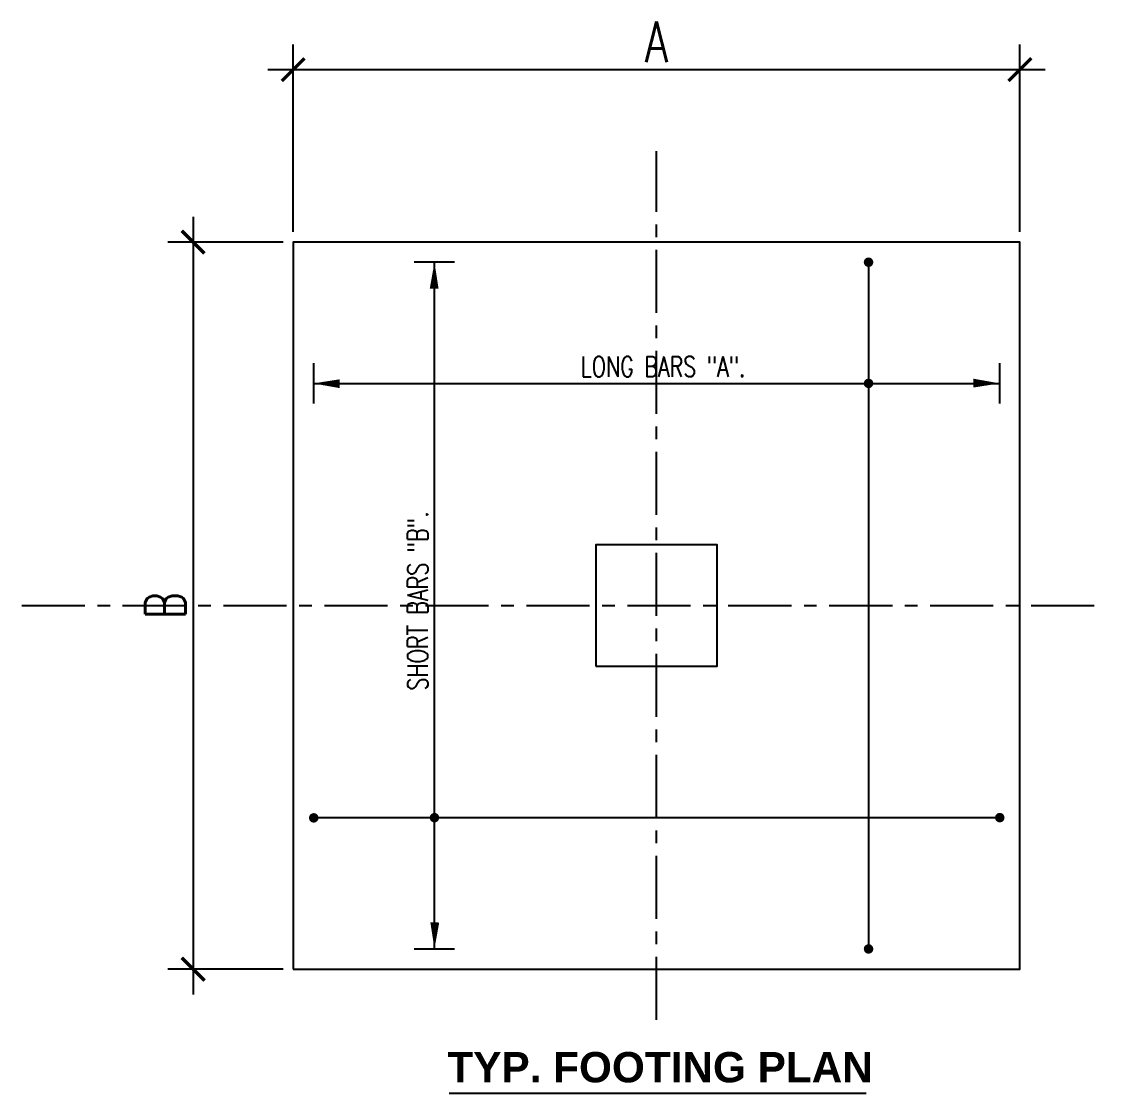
# Model space of a CAD drawing. Header units: inches. Extents: x 58342 to 61343, y 11242 to 14225.
# Drawn here: x 58830.9 to 58938.3, y 13318.4 to 13424.5 of the extents above; entities that cross this region are included whole.
import ezdxf

# ---------------------------------------------------------------- set-up
doc = ezdxf.new("R2010")
doc.units = ezdxf.units.IN
doc.header["$MEASUREMENT"] = 0
doc.header["$PDMODE"] = 3
doc.linetypes.add('CENTER', pattern=[2, 1.25, -0.25, 0.25, -0.25])
for name, color, linetype in [('A-TEXT-P', 242, 'Continuous'), ('Grid line', 1, 'CENTER'), ('L', 2, 'Continuous'), ('PB', 3, 'Continuous'), ('WALL', 3, 'Continuous')]:
    doc.layers.add(name, color=color, linetype=linetype)
doc.styles.add('1-2', font='simplex.shx', dxfattribs={"width": 0.75, "height": 1.75})
doc.styles.add('16 scale', font='arial.ttf')
doc.dimstyles.new('1-2', dxfattribs={"dimtxt": 1.75, "dimasz": 2.25, "dimexe": 2.5, "dimexo": 1, "dimgap": 0.75, "dimtad": 1, "dimdec": 4, "dimzin": 3, "dimdsep": 46, "dimlunit": 4, "dimtxsty": '1-2', "dimblk": 'ARCHTICK', "dimcen": 0, "dimdle": 2.5, "dimclrd": 1, "dimclre": 1, "dimclrt": 2, "dimazin": 0, "dimtfac": 0.75, "dimtdec": 4, "dimtix": 1, "dimtmove": 2, "dimatfit": 3, "dimfxl": 0, "dimfrac": 1, "dimtolj": 1, "dimtzin": 1, "dimlwd": -1, "dimlwe": -1, "dimarcsym": 0})

# ---------------------------------------------------------------- blocks, each defined once
blk = doc.blocks.new('A$C6FAA51F3')
at = {"layer": 'L', "color": 1}
blk.add_lwpolyline([(0, 0, 0, 0.875, 0), (0.03, 2.62, 0.875, 0.875, 0)], format="xyseb", dxfattribs=at)
at = {"layer": 'WALL', "color": 4}
blk.add_line((-2, 0), (2, 0), dxfattribs=at)
blk = doc.blocks.new('_ARCHTICK')
at = {"color": 0, "linetype": 'ByBlock', "const_width": 0.15}
blk.add_lwpolyline([(-0.5, -0.5), (0.5, 0.5)], dxfattribs=at)
blk = doc.blocks.new('*D1159')
at = {"layer": 'DEFPOINTS', "color": 0, "transparency": 16777216}
for p in [(58929.81, 13419.78), (58857.81, 13402.7), (58929.81, 13402.7)]:
    blk.add_point(p, dxfattribs=at)
at = {"layer": 'PB', "color": 1, "transparency": 16777216}
for p, q in [((58857.81, 13403.7), (58857.81, 13422.28)), ((58929.81, 13403.7), (58929.81, 13422.28)), ((58855.31, 13419.78), (58932.31, 13419.78))]:
    blk.add_line(p, q, dxfattribs=at)
at = {"layer": 'PB', "color": 1, "transparency": 16777216, "xscale": 2.25, "yscale": 2.25, "zscale": 2.25, "rotation": 180}
blk.add_blockref('_ARCHTICK', (58857.81, 13419.78), dxfattribs=at)
at = {"layer": 'PB', "color": 1, "transparency": 16777216, "xscale": 2.25, "yscale": 2.25, "zscale": 2.25}
blk.add_blockref('_ARCHTICK', (58929.81, 13419.78), dxfattribs=at)
at = {"layer": 'PB', "color": 2, "transparency": 16777216, "insert": (58893.81, 13422.53), "char_height": 1.75, "attachment_point": 5, "style": '1-2'}
blk.add_mtext('\\A1;{\\H2.2857x;A}', dxfattribs=at)
blk = doc.blocks.new('*D1160')
at = {"layer": 'DEFPOINTS', "color": 0, "transparency": 16777216}
for p in [(58857.81, 13402.7), (58847.9, 13330.7), (58857.81, 13330.7)]:
    blk.add_point(p, dxfattribs=at)
at = {"layer": 'PB', "color": 1, "transparency": 16777216}
for p, q in [((58847.9, 13405.2), (58847.9, 13328.2)), ((58856.81, 13402.7), (58845.4, 13402.7)), ((58856.81, 13330.7), (58845.4, 13330.7))]:
    blk.add_line(p, q, dxfattribs=at)
at = {"layer": 'PB', "color": 1, "transparency": 16777216, "xscale": 2.25, "yscale": 2.25, "zscale": 2.25}
for p, rotation in [((58847.9, 13402.7), 90), ((58847.9, 13330.7), 270)]:
    blk.add_blockref('_ARCHTICK', p, dxfattribs=dict(at, rotation=rotation))
at = {"layer": 'PB', "color": 2, "transparency": 16777216, "insert": (58845.15, 13366.7), "char_height": 1.75, "attachment_point": 5, "rotation": 90, "style": '1-2'}
blk.add_mtext('\\A1;{\\H2.2857x;B}', dxfattribs=at)

msp = doc.modelspace()

# ---------------------------------------------------------------- linework, layer by layer
at = {"layer": 'A-TEXT-P', "color": 4}
msp.add_line((58873.2771286, 13318.4057513), (58914.5600801, 13318.4057513), dxfattribs=at)
at = {"layer": 'Grid line', "ltscale": 5}
for p, q in [((58893.8086018, 13325.6802587), (58893.8086018, 13411.7182081)), ((58830.9163193, 13366.7049396), (58938.2644727, 13366.7049396))]:
    msp.add_line(p, q, dxfattribs=at)
at = {"layer": 'L', "color": 1}
for p, q in [((58871.8086018, 13332.7049396), (58871.8086018, 13400.7049396)), ((58859.8086018, 13388.7049396), (58927.8086018, 13388.7049396))]:
    msp.add_line(p, q, dxfattribs=at)
at = {"layer": 'L', "color": 1, "const_width": 0.46875}
for points in [[(58914.5742268, 13388.7049396, -1), (58915.0429768, 13388.7049396, -1)], [(58871.5742268, 13345.7049396, -1), (58872.0429768, 13345.7049396, -1)]]:
    msp.add_lwpolyline(points, format="xyb", close=True, dxfattribs=at)
at = {"layer": 'PB'}
msp.add_lwpolyline([(58887.8086018, 13360.7049396), (58899.8086018, 13360.7049396), (58899.8086018, 13372.7049396), (58887.8086018, 13372.7049396)], close=True, dxfattribs=at)
at = {"layer": 'WALL', "color": 4}
for p, q in [((58914.8086018, 13400.7049396), (58914.8086018, 13332.7049396)), ((58859.8086018, 13345.7049396), (58927.8086018, 13345.7049396))]:
    msp.add_line(p, q, dxfattribs=at)
msp.add_lwpolyline([(58857.8086018, 13330.7049396), (58929.8086018, 13330.7049396), (58929.8086018, 13402.7049396), (58857.8086018, 13402.7049396)], close=True, dxfattribs=at)
at = {"layer": 'WALL', "color": 4, "const_width": 0.46875}
for points in [[(58914.5742268, 13400.7049396, 1), (58915.0429768, 13400.7049396, 1)], [(58859.6150784, 13345.6819524, -1), (58860.0838284, 13345.6819524, -1)], [(58927.5742268, 13345.7049396, -1), (58928.0429768, 13345.7049396, -1)], [(58914.5742268, 13332.7049396, 1), (58915.0429768, 13332.7049396, 1)]]:
    msp.add_lwpolyline(points, format="xyb", close=True, dxfattribs=at)

# ---------------------------------------------------------------- block references
at = {"layer": 'WALL'}
for p, rotation in [((58871.8086018, 13400.7049396), 180), ((58859.8086018, 13388.7049396), 270), ((58927.8086018, 13388.7049396), 90)]:
    msp.add_blockref('A$C6FAA51F3', p, dxfattribs=dict(at, rotation=rotation))
msp.add_blockref('A$C6FAA51F3', (58871.8086018, 13332.7049396), dxfattribs=at)

# ---------------------------------------------------------------- texts
at = {"layer": 'A-TEXT-P', "color": 4, "insert": (58873.0913618, 13322.493663), "char_height": 3, "attachment_point": 1, "style": '16 scale'}
msp.add_mtext_dynamic_manual_height_columns('{\\fArial|b1|i0|c0|p34;TYP. FOOTING PLAN}', width=863.781156634, gutter_width=30, heights=[0], dxfattribs=at)
at = {"layer": 'L', "color": 2, "insert": (58894.4587511, 13390.3691492), "char_height": 2, "attachment_point": 5, "style": '1-2'}
msp.add_mtext('\\A1;LONG BARS "A".', dxfattribs=at)
at = {"layer": 'L', "color": 2, "insert": (58870.1443922, 13367.1608518), "char_height": 2, "attachment_point": 5, "rotation": 90, "style": '1-2'}
msp.add_mtext('\\A1;SHORT BARS "B".', dxfattribs=at)

# ---------------------------------------------------------------- dimensions: what is measured, and where the dimension line sits
at = {"layer": 'PB'}
dim = msp.add_linear_dim(base=(58929.8086018, 13419.7752018), p1=(58857.8086018, 13402.7049396), p2=(58929.8086018, 13402.7049396), text='{\\H2.2857x;A}', dimstyle='1-2', dxfattribs=at)
dim.commit()
dim.dimension.update_dxf_attribs({"geometry": '*D1159', "text_midpoint": (58893.8086018, 13422.5251893)})
dim = msp.add_linear_dim(base=(58847.9047261, 13330.7049396), p1=(58857.8086018, 13402.7049396), p2=(58857.8086018, 13330.7049396), angle=90, text='{\\H2.2857x;B}', dimstyle='1-2', dxfattribs=at)
dim.commit()
dim.dimension.update_dxf_attribs({"geometry": '*D1160', "text_midpoint": (58845.1547386, 13366.7049396)})

doc.saveas('drawing.dxf')
